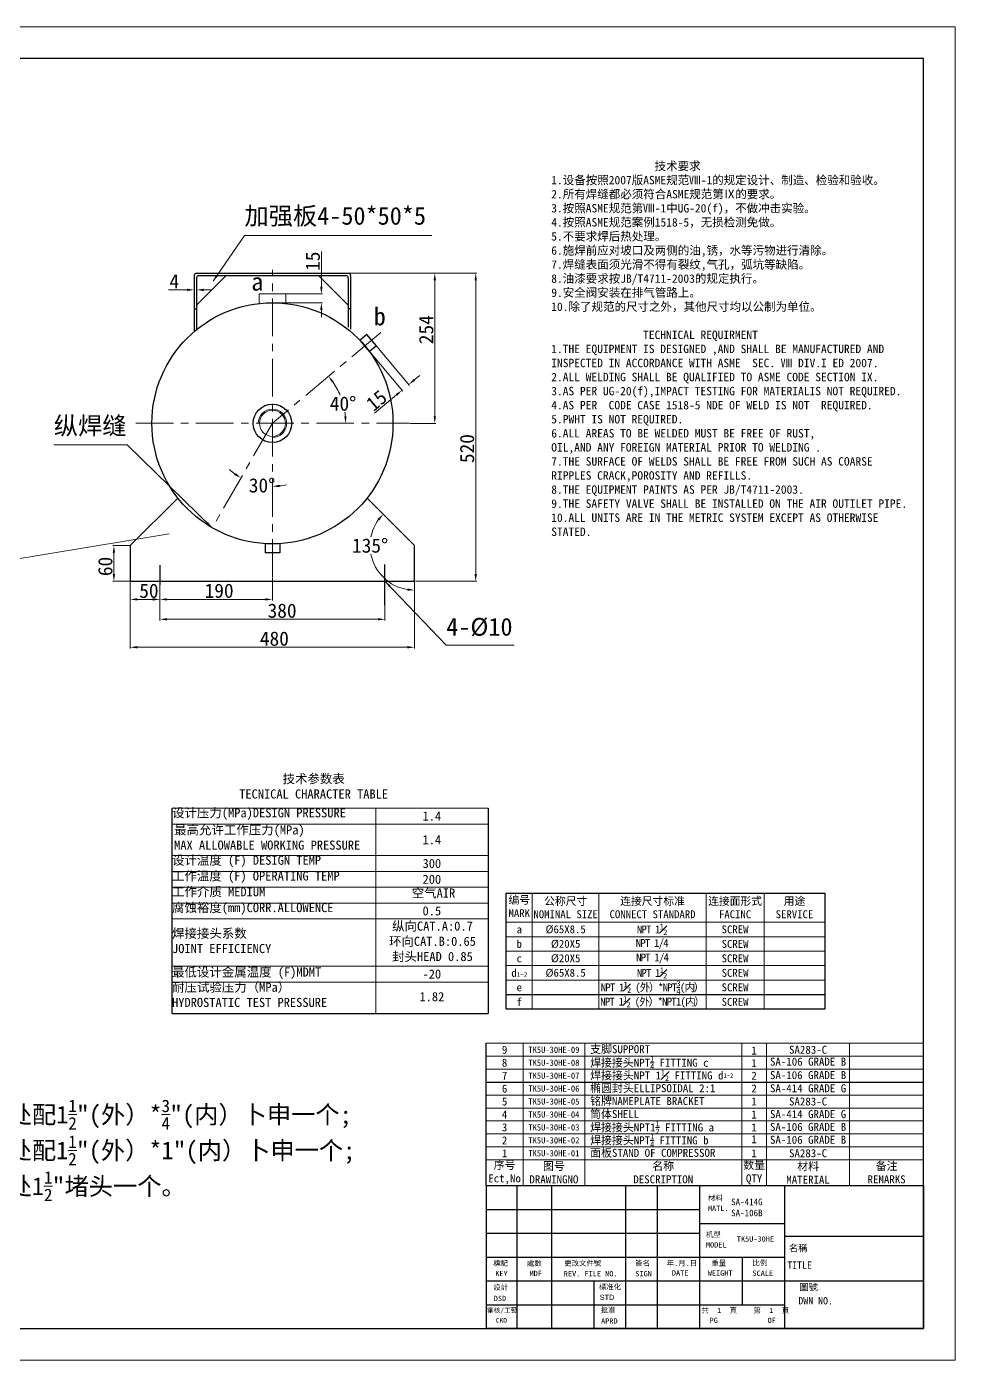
# Model space of a CAD drawing. Header units: millimetres. Extents: x 1808 to 16138, y 1935 to 4186.
# Drawn here: x 14570 to 16138, y 1935 to 4186 of the extents above; entities that cross this region are included whole.
import ezdxf

# ---------------------------------------------------------------- set-up
doc = ezdxf.new("R2010")
doc.units = ezdxf.units.MM
doc.header["$PDMODE"] = 32
doc.linetypes.add('CENTER', pattern=[50.8, 31.75, -6.35, 6.35, -6.35])
doc.linetypes.add('CENTERX2', pattern=[101.6, 63.5, -12.7, 12.7, -12.7])
doc.layers.add('02___PRT_ALL_AXES', color=7, linetype='Continuous')
doc.layers.add('CENTER', color=1, linetype='CENTER')
for name, color, linetype, lineweight in [('点划线', 7, 'CENTERX2', 13), ('粗实线', 7, 'Continuous', 25), ('细实线', 7, 'Continuous', 13)]:
    doc.layers.add(name, color=color, linetype=linetype, lineweight=lineweight)
doc.styles.add('ISO9', font='simplex')
doc.styles.add('ISOCP', font='isocp.shx')
doc.styles.get("Standard").update_dxf_attribs({"font": 'SimSun.ttf'})
doc.dimstyles.new('ISO-25', dxfattribs={"dimscale": 2, "dimtxt": 10, "dimasz": 6, "dimexe": 3, "dimexo": 0.625, "dimgap": 2, "dimtad": 1, "dimtxsty": 'Standard', "dimcen": 2.5, "dimadec": 0, "dimazin": 0, "dimtm": 1e-09, "dimtfac": 0.7, "dimtofl": 0, "dimtmove": 0, "dimatfit": 3, "dimfxl": 0, "dimtolj": 1, "dimlwd": 13, "dimlwe": 13, "dimarcsym": 0})
doc.dimstyles.new('ISO-25$2', dxfattribs={"dimscale": 2, "dimtxt": 10, "dimasz": 6, "dimexe": 3, "dimexo": 0.625, "dimgap": 2, "dimtad": 0, "dimtih": 1, "dimtoh": 1, "dimtxsty": 'Standard', "dimcen": 2.5, "dimadec": 0, "dimazin": 0, "dimtm": 1e-09, "dimtfac": 0.7, "dimtofl": 0, "dimtmove": 0, "dimatfit": 3, "dimfxl": 0, "dimtolj": 1, "dimlwd": 13, "dimlwe": 13, "dimarcsym": 0})

# ---------------------------------------------------------------- blocks, each defined once
blk = doc.blocks.new('*D179')
at = {"layer": 'Defpoints', "color": 0}
for p in [(14744.9, 3249.8), (15224.9, 3249.8), (15224.9, 3138.3)]:
    blk.add_point(p, dxfattribs=at)
at = {"layer": '细实线', "color": 0, "lineweight": 13}
for p, q in [((14744.9, 3248.6), (14744.9, 3136.3)), ((15224.9, 3248.6), (15224.9, 3136.3)), ((14756.9, 3138.3), (15212.9, 3138.3))]:
    blk.add_line(p, q, dxfattribs=at)
at = {"layer": '细实线', "color": 0}
for points in [[(14756.9, 3140.3), (14756.9, 3136.3), (14744.9, 3138.3)], [(15212.9, 3140.3), (15212.9, 3136.3), (15224.9, 3138.3)]]:
    blk.add_solid(points, dxfattribs=at)
at = {"layer": '细实线', "color": 0, "insert": (14988.2, 3152.7), "char_height": 24, "attachment_point": 5}
blk.add_mtext('\\A1;480', dxfattribs=at)
blk = doc.blocks.new('*D180')
at = {"layer": 'Defpoints', "color": 0}
for p in [(14744.9, 3309.8), (14717.3, 3249.8), (14744.9, 3249.8)]:
    blk.add_point(p, dxfattribs=at)
at = {"layer": '细实线', "color": 0, "lineweight": 13}
for p, q in [((14743.7, 3309.8), (14715.3, 3309.8)), ((14717.3, 3297.8), (14717.3, 3261.8)), ((14743.7, 3249.8), (14715.3, 3249.8))]:
    blk.add_line(p, q, dxfattribs=at)
at = {"layer": '细实线', "color": 0}
for points in [[(14715.3, 3297.8), (14719.3, 3297.8), (14717.3, 3309.8)], [(14715.3, 3261.8), (14719.3, 3261.8), (14717.3, 3249.8)]]:
    blk.add_solid(points, dxfattribs=at)
at = {"layer": '细实线', "color": 0, "insert": (14702.9, 3274.7), "char_height": 24, "attachment_point": 5, "rotation": 90}
blk.add_mtext('\\A1;60', dxfattribs=at)
blk = doc.blocks.new('*D181')
at = {"layer": 'Defpoints', "color": 0}
for p in [(15107.9, 3769.8), (15259, 3769.8), (15215.6, 3516.3)]:
    blk.add_point(p, dxfattribs=at)
at = {"layer": '细实线', "color": 0, "lineweight": 13}
for p, q in [((15109.2, 3769.8), (15261, 3769.8)), ((15259, 3528.3), (15259, 3757.8)), ((15216.9, 3516.3), (15261, 3516.3))]:
    blk.add_line(p, q, dxfattribs=at)
at = {"layer": '细实线', "color": 0}
for points in [[(15257, 3757.8), (15261, 3757.8), (15259, 3769.8)], [(15257, 3528.3), (15261, 3528.3), (15259, 3516.3)]]:
    blk.add_solid(points, dxfattribs=at)
at = {"layer": '细实线', "color": 0, "insert": (15244.6, 3674.4), "char_height": 24, "attachment_point": 5, "rotation": 90}
blk.add_mtext('\\A1;254', dxfattribs=at)
blk = doc.blocks.new('*D159')
at = {"layer": 'Defpoints', "color": 0}
for p in [(15107.9, 3769.8), (15224.9, 3249.8), (15328, 3249.8)]:
    blk.add_point(p, dxfattribs=at)
at = {"layer": '细实线', "color": 0, "lineweight": 13}
for p, q in [((15109.2, 3769.8), (15330, 3769.8)), ((15328, 3757.8), (15328, 3261.8)), ((15226.2, 3249.8), (15330, 3249.8))]:
    blk.add_line(p, q, dxfattribs=at)
at = {"layer": '细实线', "color": 0}
for points in [[(15326, 3757.8), (15330, 3757.8), (15328, 3769.8)], [(15326, 3261.8), (15330, 3261.8), (15328, 3249.8)]]:
    blk.add_solid(points, dxfattribs=at)
at = {"layer": '细实线', "color": 0, "insert": (15313.6, 3473.7), "char_height": 24, "attachment_point": 5, "rotation": 90}
blk.add_mtext('\\A1;520', dxfattribs=at)
blk = doc.blocks.new('*D182')
at = {"layer": 'Defpoints', "color": 0}
for p in [(14852.9, 3745.4), (14852.9, 3741.6), (14856.9, 3745.4)]:
    blk.add_point(p, dxfattribs=at)
at = {"layer": '细实线', "color": 0, "lineweight": 13}
for p, q in [((14840.9, 3741.6), (14809.5, 3741.6)), ((14852.9, 3744.1), (14852.9, 3739.6)), ((14856.9, 3744.1), (14856.9, 3739.6)), ((14868.9, 3741.6), (14880.9, 3741.6))]:
    blk.add_line(p, q, dxfattribs=at)
at = {"layer": '细实线', "color": 0}
for points in [[(14840.9, 3743.6), (14840.9, 3739.6), (14852.9, 3741.6)], [(14868.9, 3743.6), (14868.9, 3739.6), (14856.9, 3741.6)]]:
    blk.add_solid(points, dxfattribs=at)
at = {"layer": '细实线', "color": 0, "insert": (14819.2, 3756), "char_height": 24, "attachment_point": 5}
blk.add_mtext('\\A1;4', dxfattribs=at)
blk = doc.blocks.new('*D184')
at = {"layer": 'Defpoints', "color": 0}
for p in [(15167.6, 3669.6), (15095.5, 3571.8), (14754.2, 3516.3), (14984.9, 3516.3), (15215.6, 3516.3)]:
    blk.add_point(p, dxfattribs=at)
at = {"layer": '细实线', "color": 0, "lineweight": 13}
for start, end in [(22.5927, 34.4395), (5.5605, 8.7053)]:
    blk.add_arc((14984.9, 3516.3), 123.7, start, end, dxfattribs=at)
at = {"layer": '细实线', "color": 0}
for points in [[(15085.3, 3585.1), (15088.5, 3587.5), (15079.7, 3595.8)], [(15110, 3528.4), (15106, 3528.2), (15108.6, 3516.3)]]:
    blk.add_solid(points, dxfattribs=at)
at = {"layer": '细实线', "color": 0, "insert": (15104.1, 3549.4), "char_height": 24, "attachment_point": 5}
blk.add_mtext('\\A1;40°', dxfattribs=at)
blk = doc.blocks.new('*D160')
at = {"layer": 'Defpoints', "color": 0}
for p in [(15160.3, 3647.2), (15148.8, 3637.6), (15203.7, 3572.2)]:
    blk.add_point(p, dxfattribs=at)
at = {"layer": '细实线', "color": 0, "lineweight": 13}
for p, q in [((15149.7, 3636.6), (15205, 3570.7)), ((15161.1, 3646.2), (15216.4, 3580.3)), ((15224.4, 3589.6), (15233.5, 3597.3)), ((15194.5, 3564.5), (15157.2, 3533.2))]:
    blk.add_line(p, q, dxfattribs=at)
at = {"layer": '细实线', "color": 0}
for points in [[(15223.1, 3591.1), (15225.6, 3588), (15215.2, 3581.9)], [(15193.2, 3566), (15195.8, 3563), (15203.7, 3572.2)]]:
    blk.add_solid(points, dxfattribs=at)
at = {"layer": '细实线', "color": 0, "insert": (15160.6, 3554.9), "char_height": 24, "attachment_point": 5, "rotation": 40}
blk.add_mtext('\\A1;15', dxfattribs=at)
blk = doc.blocks.new('*D162')
at = {"layer": 'Defpoints', "color": 0}
for p in [(14794.9, 3249.8), (15174.9, 3249.8), (15174.9, 3185.5)]:
    blk.add_point(p, dxfattribs=at)
at = {"layer": '细实线', "color": 0, "lineweight": 13}
for p, q in [((14794.9, 3248.6), (14794.9, 3183.5)), ((15174.9, 3248.6), (15174.9, 3183.5)), ((14806.9, 3185.5), (15162.9, 3185.5))]:
    blk.add_line(p, q, dxfattribs=at)
at = {"layer": '细实线', "color": 0}
for points in [[(14806.9, 3187.5), (14806.9, 3183.5), (14794.9, 3185.5)], [(15162.9, 3187.5), (15162.9, 3183.5), (15174.9, 3185.5)]]:
    blk.add_solid(points, dxfattribs=at)
at = {"layer": '细实线', "color": 0, "insert": (15001.2, 3199.9), "char_height": 24, "attachment_point": 5}
blk.add_mtext('\\A1;380', dxfattribs=at)
blk = doc.blocks.new('*D188')
at = {"layer": 'Defpoints', "color": 0}
for p in [(14794.9, 3249.8), (14984.9, 3257), (14984.9, 3219.1)]:
    blk.add_point(p, dxfattribs=at)
at = {"layer": '细实线', "color": 0, "lineweight": 13}
for p, q in [((14794.9, 3248.6), (14794.9, 3217.1)), ((14984.9, 3255.8), (14984.9, 3217.1)), ((14806.9, 3219.1), (14972.9, 3219.1))]:
    blk.add_line(p, q, dxfattribs=at)
at = {"layer": '细实线', "color": 0}
for points in [[(14806.9, 3221.1), (14806.9, 3217.1), (14794.9, 3219.1)], [(14972.9, 3221.1), (14972.9, 3217.1), (14984.9, 3219.1)]]:
    blk.add_solid(points, dxfattribs=at)
at = {"layer": '细实线', "color": 0, "insert": (14894.9, 3233.5), "char_height": 24, "attachment_point": 5}
blk.add_mtext('\\A1;190', dxfattribs=at)
blk = doc.blocks.new('*D163')
at = {"layer": 'Defpoints', "color": 0}
for p in [(14744.9, 3249.8), (14794.9, 3249.8), (14744.9, 3219.1)]:
    blk.add_point(p, dxfattribs=at)
at = {"layer": '细实线', "color": 0, "lineweight": 13}
for p, q in [((14744.9, 3248.6), (14744.9, 3217.1)), ((14794.9, 3248.6), (14794.9, 3217.1)), ((14782.9, 3219.1), (14756.9, 3219.1))]:
    blk.add_line(p, q, dxfattribs=at)
at = {"layer": '细实线', "color": 0}
for points in [[(14756.9, 3221.1), (14756.9, 3217.1), (14744.9, 3219.1)], [(14782.9, 3221.1), (14782.9, 3217.1), (14794.9, 3219.1)]]:
    blk.add_solid(points, dxfattribs=at)
at = {"layer": '细实线', "color": 0, "insert": (14776.4, 3233.5), "char_height": 24, "attachment_point": 5}
blk.add_mtext('\\A1;50', dxfattribs=at)
blk = doc.blocks.new('*D192')
at = {"layer": 'Defpoints', "color": 0}
for p in [(15144.6, 3390.2), (15224.9, 3309.8), (15224.9, 3309.8), (15171.8, 3256.7), (15224.9, 3249.8)]:
    blk.add_point(p, dxfattribs=at)
at = {"layer": '细实线', "color": 0, "lineweight": 13}
blk.add_line((15224.9, 3248.6), (15224.9, 3232.7), dxfattribs=at)
for start, end in [(144.1659, 168.9442), (191.0558, 260.8341)]:
    blk.add_arc((15224.9, 3309.8), 75.1, start, end, dxfattribs=at)
at = {"layer": '细实线', "color": 0}
for points in [[(15162.5, 3355.1), (15165.6, 3352.5), (15171.8, 3362.9)], [(15213.1, 3237.7), (15212.8, 3233.7), (15224.9, 3234.7)]]:
    blk.add_solid(points, dxfattribs=at)
at = {"layer": '细实线', "color": 0, "insert": (15149.8, 3309.8), "char_height": 24, "attachment_point": 5}
blk.add_mtext('\\A1;135°', dxfattribs=at)
blk = doc.blocks.new('图框')
at = {"layer": '粗实线'}
for p, q in [((100, 0), (0, 0)), ((100, -73.529), (100, 0)), ((0, -73.529), (100, -73.529))]:
    blk.add_line(p, q, dxfattribs=at)
at = {"layer": '细实线'}
for p, q in [((101.838, 1.838), (-7.353, 1.838)), ((101.838, -75.368), (101.838, 1.838)), ((-7.353, -75.368), (101.838, -75.368))]:
    blk.add_line(p, q, dxfattribs=at)
blk = doc.blocks.new('A$C29773D6A')
at = {"layer": '粗实线'}
for p, q in [((6.1, 0), (6.1, 346.7)), ((539.6, 346.7), (539.6, 0)), ((6.1, 0), (539.6, 0))]:
    blk.add_line(p, q, dxfattribs=at)
at = {"layer": '细实线'}
for p, q in [((6.1, 346.7), (539.6, 346.7)), ((349.9, 0), (349.9, 346.7)), ((6.1, 320.1), (539.6, 320.1)), ((6.1, 266.7), (539.6, 266.7)), ((6.1, 240.1), (539.6, 240.1)), ((6.1, 213.4), (539.6, 213.4)), ((6.1, 186.7), (539.6, 186.7)), ((6.1, 160), (539.6, 160)), ((6.1, 80), (539.6, 80)), ((6.1, 53.3), (539.6, 53.3))]:
    blk.add_line(p, q, dxfattribs=at)
for s, insert, char_height, width, attachment_point in [('       技术参数表\\PTECNICAL CHARACTER TABLE', (119.4, 404.2), 15.395, 358.259, 1), ('设计压力(MPa)DESIGN PRESSURE', (6.1, 346.7), 15.395, 343.78, 1), ('1.4', (444.7, 333.4), 15.4, 189.671, 5), ('最高允许工作压力(MPa)\\PMAX ALLOWABLE WORKING PRESSURE', (9.6, 317.8), 15.395, 343.78, 1), ('1.4', (444.7, 293.4), 15.4, 189.671, 5), ('设计温度 (F) DESIGN TEMP', (6.1, 266.7), 15.395, 343.78, 1), ('300', (444.7, 253.4), 15.4, 189.671, 5), ('工作温度 (F) OPERATING TEMP', (6.1, 240.1), 15.395, 343.78, 1), ('200', (444.7, 226.7), 15.4, 189.671, 5), ('工作介质 MEDIUM', (6.1, 213.4), 15.395, 343.78, 1), ('腐蚀裕度(mm)CORR.ALLOWENCE', (6.1, 186.7), 15.395, 343.78, 1), ('0.5', (444.7, 173.4), 15.4, 189.671, 5), ('纵向CAT.A:0.7\\P环向CAT.B:0.65\\P封头HEAD 0.85', (445.7, 121.3), 15.395, 189.671, 5), ('焊接接头系数\\PJOINT EFFICIENCY', (6.1, 143.3), 15.395, 343.78, 1), ('最低设计金属温度 (F)MDMT', (6.1, 77.9), 15.395, 343.78, 1), ('-20', (444.7, 66.7), 15.4, 189.671, 5), ('耐压试验压力（MPa）\\PHYDROSTATIC TEST PRESSURE', (6.1, 52.3), 15.395, 343.78, 1), ('1.82', (444.7, 28.5), 15.4, 189.671, 5)]:
    blk.add_mtext(s, dxfattribs=dict(at, insert=insert, char_height=char_height, width=width, attachment_point=attachment_point))
at = {"layer": '细实线', "insert": (410.7, 211.3), "char_height": 15.4, "attachment_point": 1}
blk.add_mtext('空气AIR', dxfattribs=at)
blk = doc.blocks.new('*D194')
at = {"layer": 'Defpoints', "color": 0}
for p in [(14984.9, 3734.8), (14984.9, 3719.8), (15067.5, 3719.8)]:
    blk.add_point(p, dxfattribs=at)
at = {"layer": '细实线', "color": 0, "lineweight": 13}
for p, q in [((15067.5, 3746.8), (15067.5, 3806.5)), ((14986.2, 3734.8), (15069.5, 3734.8)), ((14986.2, 3719.8), (15069.5, 3719.8)), ((15067.5, 3707.8), (15067.5, 3695.8))]:
    blk.add_line(p, q, dxfattribs=at)
at = {"layer": '细实线', "color": 0}
for points in [[(15065.5, 3746.8), (15069.5, 3746.8), (15067.5, 3734.8)], [(15065.5, 3707.8), (15069.5, 3707.8), (15067.5, 3719.8)]]:
    blk.add_solid(points, dxfattribs=at)
at = {"layer": '细实线', "color": 0, "insert": (15053.1, 3790), "char_height": 24, "attachment_point": 5, "rotation": 90}
blk.add_mtext('\\A1;15', dxfattribs=at)
blk = doc.blocks.new('A$C64CD58F7')
at = {"layer": '粗实线'}
for p, q in [((0, 195.6), (537.9, 195.6)), ((0, 0), (0, 195.6)), ((537.9, 195.6), (537.9, 0)), ((537.9, 24.4), (0, 24.4)), ((537.9, 0), (0, 0))]:
    blk.add_line(p, q, dxfattribs=at)
at = {"layer": '细实线'}
for p, q in [((44, 0), (44, 195.6)), ((156.5, 0), (156.5, 195.6)), ((337.4, 195.6), (337.4, 0)), ((435.2, 195.6), (435.2, 0)), ((537.9, 146.7), (0, 146.7)), ((537.9, 122.3), (0, 122.3)), ((537.9, 97.8), (0, 97.8)), ((537.9, 73.4), (0, 73.4)), ((537.9, 48.9), (0, 48.9))]:
    blk.add_line(p, q, dxfattribs=at)
at = {"layer": '细实线', "attachment_point": 5}
for s, insert, char_height, width in [('{\\H0.7x;编号\\PMARK}', (22, 173.1), 19.05, 44.013), ('公称尺寸\\PNOMINAL SIZE', (100.3, 171.2), 13.337, 112.477), ('连接尺寸标准\\PCONNECT STANDARD', (247, 171.2), 13.337, 180.941), ('连接面形式\\PFACINC', (386.3, 171.2), 13.34, 97.806), ('用途\\PSERVICE', (486.6, 171.2), 13.34, 102.696), ('a', (22, 134.5), 13.3, 44.013), ('%%C65X8.5', (100.3, 134.5), 13.34, 112.477), ('\\A1;{\\T0.75;NPT 1\\H0.7x;\\S1#2;\\H1.429x; }', (245.7, 134.5), 13.337, 180.941), ('SCREW', (386.3, 134.5), 13.34, 97.806), ('b', (22, 110), 13.3, 44.013), ('%%C20X5', (100.3, 110), 13.34, 112.477), ('{\\T0.75;NPT 1/4 }', (245.7, 110), 13.337, 180.941), ('SCREW', (386.3, 110), 13.34, 97.806), ('%%C20X5', (100.3, 85.6), 13.34, 112.477), ('{\\T0.75;NPT 1/4 }', (246.3, 85.6), 13.337, 179.67), ('SCREW', (386.3, 85.6), 13.34, 97.806), ('d{\\H0.5706x;1~2}', (22, 61.1), 13.337, 44.013), ('c', (22, 85.6), 13.3, 44.013), ('%%C65X8.5', (100.3, 61.1), 13.34, 112.477), ('\\A1;{\\T0.75;NPT 1\\H0.7x;\\S1#2;\\H1.429x; }', (245.7, 61.1), 13.337, 180.941), ('SCREW', (386.3, 61.1), 13.34, 97.806), ('\\A1;{\\T0.75;NPT 1\\H0.7x;\\S1#2;\\H1.429x; (外）*NPT\\H0.7x;\\S3/4;\\H1.429x;(内）}', (245.7, 36.7), 13.337, 180.941), ('e', (22, 36.7), 13.3, 44.013), ('SCREW', (386.3, 36.7), 13.34, 97.806), ('f', (22, 12.2), 13.3, 44.013), ('\\A1;{\\T0.75;NPT 1\\H0.7x;\\S1#2;\\H1.429x; (外）*NPT1\\H1x;(内）}', (245.7, 12.2), 13.337, 180.941), ('SCREW', (386.3, 12.2), 13.34, 97.806)]:
    blk.add_mtext(s, dxfattribs=dict(at, insert=insert, char_height=char_height, width=width))
blk = doc.blocks.new('A$C7B9B36BF')
at = {"layer": '粗实线'}
for p, q in [((0, 2.4), (0, 242.7)), ((0, 177.1), (738.5, 177.1))]:
    blk.add_line(p, q, dxfattribs=at)
at = {"layer": '细实线'}
for p, q in [((0, 242.7), (738.5, 242.7)), ((62.4, 2.4), (62.4, 242.7)), ((166.4, 2.4), (166.4, 242.7)), ((431.6, 2.4), (431.6, 242.7)), ((473.2, 2.4), (473.2, 242.7)), ((613.7, 2.4), (613.7, 242.7)), ((738.5, 242.7), (738.5, 2.4)), ((0, 220.8), (738.5, 220.8)), ((0, 199), (738.5, 199)), ((0, 177.1), (738.5, 177.1)), ((0, 155.3), (738.5, 155.3)), ((0, 133.4), (738.5, 133.4)), ((0, 111.6), (738.5, 111.6)), ((0, 89.8), (738.5, 89.8)), ((0, 67.9), (738.5, 67.9)), ((0, 46.1), (738.5, 46.1)), ((0, 2.4), (738.5, 2.4)), ((293.2, 2.8), (293.2, 2.4))]:
    blk.add_line(p, q, dxfattribs=at)
for s, insert, char_height, width, attachment_point in [('9', (31.2, 231.7), 13.5, 62.406, 5), ('TK5U-30HE-09', (114.4, 231.7), 10.572, 104.011, 5), (' 支脚SUPPORT', (166.4, 232), 13.51, 265.227, 4), ('1', (452.4, 230.4), 13.5, 41.604, 5), ('SA283-C', (543.5, 231.7), 13.51, 140.415, 5), ('8', (31.2, 209.9), 13.5, 62.406, 5), ('TK5U-30HE-08', (114.4, 209.9), 10.572, 104.011, 5), ('\\A1; 焊接接头NPT{\\H0.7x;\\S1/4;} FITTING c', (166.4, 209.9), 13.508, 265.227, 4), ('1', (452.4, 209.4), 13.5, 41.604, 5), ('SA-106 GRADE B', (543.5, 211.6), 13.508, 140.415, 5), ('7', (31.2, 188), 13.5, 62.406, 5), ('TK5U-30HE-07', (114.4, 188), 10.572, 104.011, 5), ('\\A1; 焊接接头NPT 1{\\H0.7x;\\S1#2;} FITTING d{\\H0.533x;1~2}', (166.4, 188.4), 13.508, 274.224, 4), ('2', (452.4, 188), 13.5, 41.604, 5), ('SA-106 GRADE B', (543.5, 188.9), 13.508, 140.415, 5), ('6', (31.2, 166.2), 13.5, 62.406, 5), ('TK5U-30HE-06', (114.4, 166.2), 10.572, 104.011, 5), (' 椭圆封头ELLIPSOIDAL 2:1', (166.4, 166.2), 13.508, 265.227, 4), ('2', (452.4, 166.5), 13.5, 41.604, 5), ('SA-414 GRADE G', (543.5, 166.6), 13.508, 140.415, 5), ('5', (31.2, 144.4), 13.5, 62.406, 5), ('TK5U-30HE-05', (114.4, 144.4), 10.572, 104.011, 5), (' 铭牌NAMEPLATE BRACKET', (166.4, 144.4), 13.508, 265.227, 4), ('1', (452.4, 144.7), 13.5, 41.604, 5), ('SA283-C', (543.5, 144.4), 13.51, 140.415, 5), ('4', (31.2, 122.5), 13.5, 62.406, 5), ('TK5U-30HE-04', (114.4, 122.5), 10.572, 104.011, 5), ('{\\H0.6667x; 筒体SHELL}', (166.4, 122.5), 20.262, 265.227, 4), ('1', (452.4, 122.5), 13.5, 41.604, 5), ('SA-414 GRADE G', (543.5, 123), 13.508, 140.415, 5), ('3', (31.2, 100.7), 13.5, 62.406, 5), ('TK5U-30HE-03', (114.4, 100.7), 10.572, 104.011, 5), ('\\A1; 焊接接头NPT1{\\H0.7x;\\S1/2;} FITTING a', (166.4, 100.7), 13.508, 265.227, 4), ('1', (452.4, 100.7), 13.5, 41.604, 5), ('SA-106 GRADE B', (543.5, 101.5), 13.508, 140.415, 5), ('2', (31.2, 78.8), 13.5, 62.406, 5), ('TK5U-30HE-02', (114.4, 78.8), 10.572, 104.011, 5), ('\\A1; 焊接接头NPT{\\H0.7x;\\S1/4;} FITTING b', (166.4, 78.8), 13.508, 265.227, 4), ('1', (452.4, 80.8), 13.5, 41.604, 5), ('SA-106 GRADE B', (543.5, 79.7), 13.508, 140.415, 5), ('{\\H0.6667x;序号\\PEct,No}', (31.2, 24.2), 20.262, 62.406, 5), ('1', (31.2, 57), 13.5, 62.406, 5), ('TK5U-30HE-01', (114.4, 57), 10.572, 104.011, 5), (' 面板STAND OF COMPRESSOR', (166.4, 57), 13.508, 265.227, 4), ('{\\H0.6667x;数量\\PQTY}', (452.4, 24.2), 20.262, 41.604, 5), ('1', (452.4, 57), 13.5, 41.604, 5), ('SA283-C', (543.5, 57), 13.51, 140.415, 5), ('{\\H0.6667x;图号\\PDRAWINGNO}', (114.4, 24.2), 20.262, 104.011, 5), ('名称\\PDESCRIPTION', (299, 24.2), 13.508, 265.227, 5), ('{\\H0.6667x;材料\\PMATERIAL}', (543.5, 23.8), 20.262, 140.415, 5), ('{\\H0.6667x;备注\\PREMARKS}', (676.1, 24.2), 20.262, 124.813, 5)]:
    blk.add_mtext(s, dxfattribs=dict(at, insert=insert, char_height=char_height, width=width, attachment_point=attachment_point))
blk = doc.blocks.new('*D198')
at = {"layer": 'Defpoints', "color": 0}
for p in [(14984.9, 3775.6), (14984.9, 3516.3), (14948.5, 3416.3), (14883.2, 3340.1), (14984.9, 3257)]:
    blk.add_point(p, dxfattribs=at)
at = {"layer": '细实线', "color": 0, "lineweight": 13}
for start, end in [(227.0719, 233.5359), (276.4641, 282.9281)]:
    blk.add_arc((14984.9, 3516.3), 106.4, start, end, dxfattribs=at)
at = {"layer": '细实线', "color": 0}
for points in [[(14922.8, 3432.4), (14920.6, 3429.1), (14931.7, 3424.2)], [(14997, 3408.6), (14996.8, 3412.6), (14984.9, 3409.9)]]:
    blk.add_solid(points, dxfattribs=at)
at = {"layer": '细实线', "color": 0, "insert": (14967.4, 3411.4), "char_height": 24, "attachment_point": 5}
blk.add_mtext('\\A1;30°', dxfattribs=at)

msp = doc.modelspace()

# ---------------------------------------------------------------- linework, layer by layer
at = {"color": 7, "linetype": 'Continuous'}
for p, q in [((14852.925, 3765.827), (14852.925, 3671.208)), ((14856.925, 3769.827), (15112.925, 3769.827)), ((14856.925, 3761.827), (14856.925, 3674.53)), ((14860.925, 3765.827), (15108.925, 3765.827)), ((15112.925, 3761.827), (15112.925, 3678.448)), ((15116.925, 3765.827), (15116.925, 3675.334)), ((14852.925, 3709.827), (14856.925, 3709.827)), ((15116.925, 3709.827), (15112.925, 3709.827)), ((15144.271, 3666.351), (15132.78, 3656.709)), ((15148.85, 3637.558), (15132.78, 3656.709)), ((15160.341, 3647.2), (15144.271, 3666.351)), ((15160.341, 3647.2), (15148.85, 3637.558)), ((14825.257, 3390.159), (14744.925, 3309.827)), ((15224.925, 3309.827), (15144.593, 3390.159)), ((14744.925, 3309.827), (14744.925, 3249.827)), ((15224.925, 3249.827), (15224.925, 3309.827)), ((14794.925, 3276.876), (14794.925, 3243.926)), ((15174.925, 3209.583), (15174.925, 3277.92)), ((14744.925, 3249.827), (15224.925, 3249.827))]:
    msp.add_line(p, q, dxfattribs=at)
at = {"color": 0}
for p, q in [((15345.626, 2229.445), (16084.102, 2229.445)), ((15345.626, 2229.445), (15345.626, 1988.184)), ((16084.102, 2229.445), (16084.102, 1988.184)), ((15345.626, 1988.184), (15386.872, 1988.184)), ((16084.102, 1988.184), (15345.626, 1988.184))]:
    msp.add_line(p, q, dxfattribs=at)
at = {"color": 0, "linetype": 'Continuous'}
for p, q in [((15397.951, 1988.184), (15397.951, 2229.445)), ((15456.48, 1988.184), (15456.48, 2229.445)), ((15581.578, 1988.184), (15581.578, 2229.445)), ((15635.191, 1988.184), (15635.191, 2229.445)), ((15345.626, 2189.235), (15706.676, 2189.235)), ((15345.626, 2149.025), (15706.676, 2149.025)), ((15849.645, 2144.456), (16084.102, 2144.456)), ((15345.626, 2068.604), (16084.102, 2068.604))]:
    msp.add_line(p, q, dxfattribs=at)
at = {"color": 7, "linetype": 'Continuous'}
msp.add_circle((14984.925, 3516.327), 203.5, dxfattribs=at)
for centre, start, end in [((14856.925, 3765.827), 90, 180), ((14860.925, 3761.827), 90, 180), ((15108.925, 3761.827), 0, 90), ((15112.925, 3765.827), 0, 90)]:
    msp.add_arc(centre, 4, start, end, dxfattribs=at)
at = {"layer": '02___PRT_ALL_AXES', "color": 7, "linetype": 'Continuous'}
for p, q in [((14972.425, 3313.211), (14972.425, 3297.827)), ((14997.425, 3313.211), (14997.425, 3297.827)), ((14997.425, 3297.827), (14972.425, 3297.827))]:
    msp.add_line(p, q, dxfattribs=at)
msp.add_circle((14984.925, 3516.327), 32.5, dxfattribs=at)
at = {"layer": 'CENTER', "color": 0, "linetype": 'Continuous'}
for p, q in [((15706.676, 1988.184), (15706.676, 2229.445)), ((15849.645, 1988.184), (15849.645, 2229.445)), ((15706.676, 2165.472), (15849.645, 2165.472)), ((15345.626, 2108.815), (15849.645, 2108.815)), ((15778.16, 2028.394), (15778.16, 2108.815)), ((15527.965, 1988.184), (15527.965, 2068.604)), ((15345.626, 2028.394), (15849.645, 2028.394))]:
    msp.add_line(p, q, dxfattribs=at)
at = {"layer": '点划线'}
for p, q in [((14984.925, 3257.042), (14984.925, 3775.611)), ((15167.623, 3669.629), (14984.925, 3516.327)), ((14754.247, 3516.327), (15215.603, 3516.327)), ((14984.925, 3516.327), (14883.175, 3340.09))]:
    msp.add_line(p, q, dxfattribs=at)
at = {"layer": '细实线', "color": 2}
for p, q in [((14906.925, 3765.827), (14856.925, 3715.827)), ((14856.925, 3715.827), (14856.925, 3761.827)), ((14860.925, 3765.827), (14906.925, 3765.827)), ((15062.925, 3765.827), (15112.925, 3715.827)), ((15108.925, 3765.827), (15062.925, 3765.827)), ((15112.925, 3715.827), (15112.925, 3761.827))]:
    msp.add_line(p, q, dxfattribs=at)
at = {"layer": '细实线'}
for p, q in [((14962.425, 3734.827), (15007.425, 3734.827)), ((14962.425, 3718.579), (14962.425, 3734.827)), ((15007.425, 3718.579), (15007.425, 3734.827)), ((14979.925, 3516.327), (14989.925, 3516.327)), ((14810.85, 3329.547), (14538.188, 3284.999))]:
    msp.add_line(p, q, dxfattribs=at)
msp.add_circle((14984.925, 3516.327), 22, dxfattribs=at)
at = {"layer": '细实线', "color": 2}
for centre, start, end in [((14860.925, 3761.827), 90, 180), ((15108.925, 3761.827), 360, 90)]:
    msp.add_arc(centre, 4, start, end, dxfattribs=at)
at = {"layer": '细实线'}
msp.add_arc((14984.925, 3516.327), 24, 270, 180, dxfattribs=at)

# ---------------------------------------------------------------- block references
at = {"layer": '细实线', "xscale": 29.15999999999985, "yscale": 29.16000000000008, "zscale": 29.16}
msp.add_blockref('图框', (13168.102, 4132.302), dxfattribs=at)
at = {"layer": '细实线'}
for name, p in [('A$C29773D6A', (14809.351, 2519.82)), ('A$C64CD58F7', (15379.577, 2527.429)), ('A$C7B9B36BF', (15345.626, 2227.056))]:
    msp.add_blockref(name, p, dxfattribs=at)

# ---------------------------------------------------------------- texts
at = {"color": 0, "attachment_point": 1}
for s, insert, char_height, width, style in [('{\\fSimSun|b0|i0|c134|p2;材料\\fU+65b0細明體|b0|i0|c136|p2;}', (15720.06, 2213.149), 8.93557, 64.87087, 'ISO9'), ('{\\fSimSun|b0|i0|c134|p2;SA-414G\\PSA-106B}', (15759.174, 2207.639), 11.16946, 98.52399, 'ISO9'), ('{\\fNSimSun|b0|i0|c134|p49;MATL.}', (15719.958, 2195.606), 8.93557, 73.52094, 'ISO9'), ('{\\fSimSun|b0|i0|c134|p2;机型\\fU+65b0細明體|b0|i0|c136|p2;}', (15716.779, 2151.447), 8.93557, 64.87087, 'ISO9'), ('{\\fSimSun|b0|i0|c134|p2;TK5U-30HE}', (15768.781, 2143.866), 8.93557, 64.87087, 'ISO9'), ('{\\fNSimSun|b0|i0|c134|p49;MODEL}', (15716.677, 2133.904), 8.93557, 73.52094, 'ISO9'), ('{\\fSimSun|b0|i0|c134|p2;名稱\\fU+65b0細明體|b0|i0|c136|p2;}', (15856.653, 2129.527), 11.16946, 98.52399, 'ISO9'), ('{\\fSimSun|b0|i0|c134|p2;標記\\fU+65b0細明體|b0|i0|c136|p2;}', (15357.689, 2103.105), 8.93557, 27.89241, 'ISO9'), ('{\\fSimSun|b0|i0|c134|p2;處數\\fU+65b0細明體|b0|i0|c136|p2;}', (15414.466, 2103.105), 8.93557, 31.10262, 'ISO9'), ('{\\fSimSun|b0|i0|c134|p2;更改文件號\\fU+65b0細明體|b0|i0|c136|p2;}', (15477.419, 2103.105), 8.93557, 78.81919, 'ISO9'), ('{\\fSimSun|b0|i0|c134|p2;簽名\\fU+65b0細明體|b0|i0|c136|p2;}', (15597.366, 2103.105), 8.93557, 78.81919, 'ISO9'), ('{\\fSimSun|b0|i0|c134|p2;年.月.日\\fU+65b0細明體|b0|i0|c136|p2;}', (15650.512, 2103.105), 8.93557, 78.81919, 'ISO9'), ('{\\fSimSun|b0|i0|c134|p2;重量\\fU+65b0細明體|b0|i0|c136|p2;}', (15725.813, 2103.106), 8.93557, 64.87087, 'ISO9'), ('{\\fSimSun|b0|i0|c134|p2;比例\\fU+65b0細明體|b0|i0|c136|p2;}', (15795.248, 2103.629), 8.93557, 64.87087, 'ISO9'), ('{\\fNSimSun|b0|i0|c134|p49;TITLE}', (15853.958, 2101.471), 12.2864, 363.33707, 'ISOCP'), ('{\\fNSimSun|b0|i0|c134|p49;KEY}', (15361.078, 2085.62), 8.93557, 27.89241, 'ISO9'), ('{\\fSimSun|b0|i0|c134|p2;MDF}', (15418.871, 2085.717), 8.93557, 31.10262, 'ISO9'), ('{\\fNSimSun|b0|i0|c134|p49;REV. FILE NO.}', (15476.702, 2085.297), 8.93557, 122.08122, 'ISO9'), ('{\\fNSimSun|b0|i0|c134|p49;SIGN}', (15597.333, 2085.297), 8.93557, 78.81928, 'ISO9'), ('{\\fNSimSun|b0|i0|c134|p49;DATE}', (15659.196, 2086.541), 8.93557, 78.81928, 'ISO9'), ('{\\fNSimSun|b0|i0|c134|p49;WEIGHT}', (15719.717, 2086.374), 8.93557, 73.52087, 'ISO9'), ('{\\fNSimSun|b0|i0|c134|p49;SCALE}', (15795.146, 2086.086), 8.93557, 73.52094, 'ISO9'), ('{\\fSimSun|b0|i0|c134|p2;設計\\fU+65b0細明體|b0|i0|c136|p2;}', (15357.663, 2062.365), 8.93557, 27.89255, 'ISO9'), ('{\\fSimSun|b0|i0|c134|p2;標准化}', (15535.895, 2062.987), 8.93557, 64.87072, 'ISO9'), ('{\\fSimSun|b0|i0|c134|p2;圖號\\fU+65b0細明體|b0|i0|c136|p2;}', (15874.479, 2063.863), 11.16946, 98.52399, 'ISO9'), ('{\\fNSimSun|b0|i0|c134|p49;DSD}', (15358.482, 2043.548), 8.93557, 27.89237, 'ISO9'), ('\\f新細明體|b0|i0|c136|p2;STD', (15537.413, 2045.444), 8.93557, 27.89237, 'ISO9'), ('{\\fNSimSun|b0|i0|c134|p49;DWN NO.}', (15872.655, 2041.22), 12.2864, 363.33707, 'ISOCP'), ('{\\fSimSun|b0|i0|c134|p2;審核/工藝\\fU+65b0細明體|b0|i0|c136|p2;}', (15347.052, 2023.091), 8.04201, 63.19539, 'ISO9'), ('{\\fSimSun|b0|i0|c134|p2;CKD}', (15362.067, 2006.03), 8.04201, 63.19539, 'ISO9'), ('{\\fSimSun|b0|i0|c134|p2;批准\\fU+65b0細明體|b0|i0|c136|p2;}', (15539.012, 2023.984), 8.93557, 64.87087, 'ISO9'), ('{\\fSimSun|b0|i0|c134|p2;APRD}', (15539.655, 2005.577), 8.93557, 64.87087, 'ISO9'), ('{\\fSimSun|b0|i0|c134|p2;共  1  頁    第  1  頁}', (15709.107, 2023.446), 8.93557, 144.88669, 'ISO9'), ('{\\fSimSun|b0|i0|c134|p2;PG            OF}', (15722.919, 2006.582), 8.93557, 144.88669, 'ISO9')]:
    msp.add_mtext(s, dxfattribs=dict(at, insert=insert, char_height=char_height, width=width, style=style))
at = {"layer": '细实线', "attachment_point": 1}
for s, insert, char_height, width in [('                  技术要求\\P1.设备按照2007版ASME规范Ⅷ-1的规定设计、制造、检验和验收。\\P2.所有焊缝都必须符合ASME规范第Ⅸ的要求。\\P3.按照ASME规范第Ⅷ-1中UG-20(f)，不做冲击实验。\\P4.按照ASME规范案例1518-5，无损检测免做。\\P5.不要求焊后热处理。\\P6.施焊前应对坡口及两侧的油,锈，水等污物进行清除。\\P7.焊缝表面须光滑不得有裂纹,气孔，弧坑等缺陷。\\P8.油漆要求按JB/T4711-2003的规定执行。\\P9.安全阀安装在排气管路上。\\P10.除了规范的尺寸之外，其他尺寸均以公制为单位。\\P\\P                TECHNICAL REQUIRMENT\\P1.THE EQUIPMENT IS DESIGNED ,AND SHALL BE MANUFACTURED AND INSPECTED IN ACCORDANCE WITH ASME  SEC. Ⅷ DIV.I ED 2007.\\P2.ALL WELDING SHALL BE QUALIFIED TO ASME CODE SECTION IX.\\P3.AS PER UG-20(f),IMPACT TESTING FOR MATERIALIS NOT REQUIRED.\\P4.AS PER  CODE CASE 1518-5 NDE OF WELD IS NOT  REQUIRED.\\P5.PWHT IS NOT REQUIRED.\\P6.ALL AREAS TO BE WELDED MUST BE FREE OF RUST,\\POIL,AND ANY FOREIGN MATERIAL PRIOR TO WELDING .\\P7.THE SURFACE OF WELDS SHALL BE FREE FROM SUCH AS COARSE RIPPLES CRACK,POROSITY AND REFILLS. \\P8.THE EQUIPMENT PAINTS AS PER JB/T4711-2003.\\P9.THE SAFETY VALVE SHALL BE INSTALLED ON THE AIR OUTILET PIPE.\\P10.ALL UNITS ARE IN THE METRIC SYSTEM EXCEPT AS OTHERWISE STATED.', (15455.577, 3957.736), 14.242155, 580.40965), ('加强板4-50*50*5', (14937.723, 3881.605), 30, 348.73697), ('a', (14949.173, 3770.354), 30, 50.21145), ('b', (15155.914, 3711.78), 30, 50.21145), ('纵焊缝', (14615.822, 3527.359), 30, 138.99657), ('4-%%C10', (15278.314, 3187.861), 30, 140.54554), ('\\A1;注：e处配1{\\H0.7x;\\S1/2;\\H1.429x;"}(外）*{\\H0.7x;\\S3/4;\\H1.429x;"}(内）卜申一个;\\P    f处配1{\\H0.7x;\\S1/2;\\H1.429x;"}(外）*1"(内）卜申一个;\\P    a处1{\\H0.7x;\\S1/2;}"堵头一个。', (14435.888, 2374.591), 30, 758.35162)]:
    msp.add_mtext(s, dxfattribs=dict(at, insert=insert, char_height=char_height, width=width))

# ---------------------------------------------------------------- dimensions: what is measured, and where the dimension line sits
at = {"layer": '细实线'}
for base, p1, p2, angle, override, picture, middle, dimtype in [((15067.464, 3719.827), (14984.925, 3734.827), (14984.925, 3719.827), 90, {"dimtxt": 12, "dimexe": 1, "dimgap": 1.2}, '*D194', (15067.464, 3790.029), 160), ((15258.986934507, 3769.826582031), (15215.602599387, 3516.326582031), (15107.924987009, 3769.826582031), 90, {"dimtxt": 12, "dimexe": 1, "dimgap": 1.2, "dimdec": 0}, '*D181', (15258.986934507, 3674.448705202), 160), ((15327.967, 3249.827), (15107.925, 3769.827), (15224.925, 3249.827), 90, {"dimtxt": 12, "dimexe": 1, "dimgap": 1.2}, '*D159', (15327.967, 3473.721), 160), ((15203.671, 3572.225), (15160.341, 3647.2), (15148.85, 3637.558), 220, {"dimtxt": 12, "dimexe": 1, "dimgap": 1.2}, '*D160', (15169.826, 3543.827), 161), ((14717.31, 3249.827), (14744.925, 3309.827), (14744.925, 3249.827), 90, {"dimtxt": 12, "dimexe": 1, "dimgap": 1.2}, '*D180', (14717.31, 3274.662), 160)]:
    dim = msp.add_linear_dim(base=base, p1=p1, p2=p2, angle=angle, dimstyle='ISO-25', override=override, dxfattribs=at)
    dim.commit()
    dim.dimension.update_dxf_attribs({"geometry": picture, "text_midpoint": middle, "dimtype": dimtype})
for base, p1, p2, picture, middle in [((14852.925, 3741.613), (14856.925, 3745.376), (14852.925, 3745.376), '*D182', (14819.192, 3741.613)), ((15224.925, 3138.336), (14744.925, 3249.827), (15224.925, 3249.827), '*D179', (14988.243, 3138.336)), ((14744.925, 3219.09), (14794.925, 3249.827), (14744.925, 3249.827), '*D163', (14776.412, 3219.09)), ((14984.925, 3219.09), (14794.925, 3249.827), (14984.925, 3257.042), '*D188', (14894.863, 3219.09)), ((15174.925, 3185.481), (14794.925, 3249.827), (15174.925, 3249.827), '*D162', (15001.183, 3185.481))]:
    dim = msp.add_linear_dim(base=base, p1=p1, p2=p2, dimstyle='ISO-25', override={"dimtxt": 12, "dimexe": 1, "dimgap": 1.2}, dxfattribs=at)
    dim.commit()
    dim.dimension.update_dxf_attribs({"geometry": picture, "text_midpoint": middle, "dimtype": 160})
for base, line1, line2, picture, middle in [((14948.527, 3416.323), ((14984.925, 3257.042), (14984.925, 3775.611)), ((14984.925, 3516.327), (14883.175, 3340.09)), '*D198', (14967.376, 3411.362)), ((15095.465, 3571.842), ((14754.247, 3516.327), (15215.603, 3516.327)), ((15167.623, 3669.629), (14984.925, 3516.327)), '*D184', (15104.106, 3549.449)), ((15171.827, 3256.729), ((15224.925, 3249.827), (15224.925, 3309.827)), ((15224.925, 3309.827), (15144.593, 3390.159)), '*D192', (15149.833, 3309.827))]:
    dim = msp.add_angular_dim_2l(base=base, line1=line1, line2=line2, dimstyle='ISO-25$2', override={"dimtxt": 12, "dimexe": 1, "dimgap": 1.2}, dxfattribs=at)
    dim.commit()
    dim.dimension.update_dxf_attribs({"geometry": picture, "text_midpoint": middle, "dimtype": 162})

# ---------------------------------------------------------------- leaders
for points in [[(14884.573, 3756.068), (14937.723, 3833.267), (15253.731, 3833.267)], [(14883.175, 3340.09), (14739.929, 3479.973), (14615.822, 3479.973)], [(15174.925, 3249.827), (15278.314, 3141.69), (15392.699, 3141.69)]]:
    msp.add_leader(points, dimstyle='ISO-25', override={"dimtxt": 12, "dimexe": 1, "dimgap": 1.2, "dimtad": 0}, dxfattribs=at)

doc.saveas('drawing.dxf')
